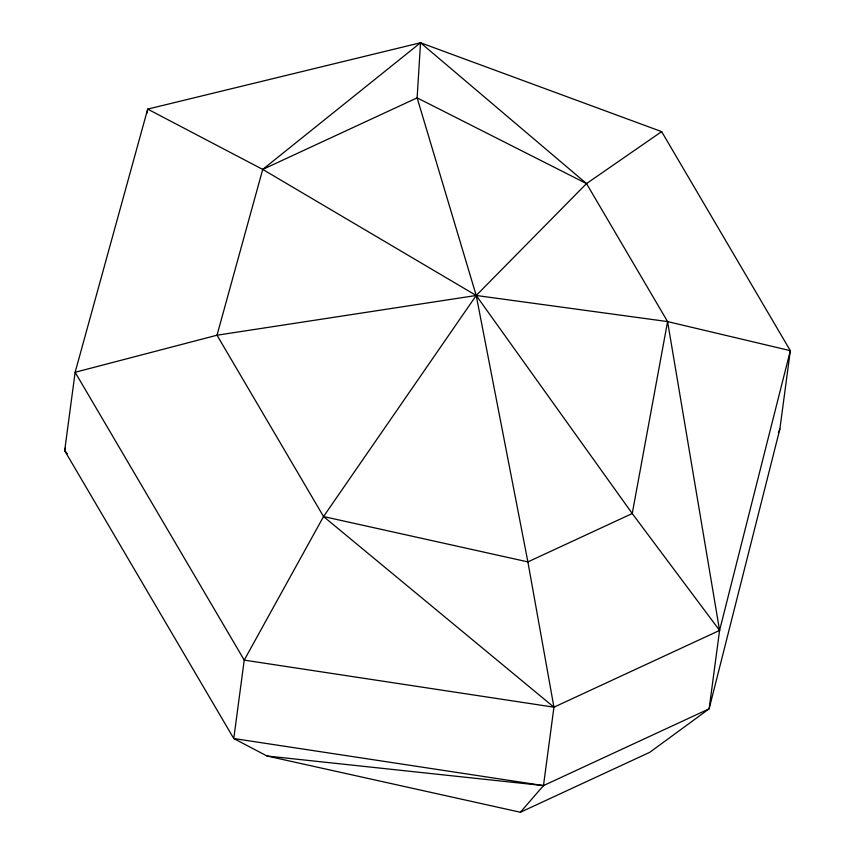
<?xml version="1.0" encoding="UTF-8"?>
<svg xmlns="http://www.w3.org/2000/svg" width="855" height="855" viewBox="0 0 855 855"><rect width="100%" height="100%" fill="white"/><g stroke="black" fill="none" stroke-linecap="round" stroke-linejoin="round"><path stroke-width="1.28" d="M267.006 756.012L543.481 785.595L709.126 708.827L719.589 630.424L667.584 321.587L586.509 183.59L420.532 42.75L417.133 97.855L476.214 295.477L527.888 561.895L553.944 707.181L543.481 785.595L520.396 812.25L267.006 756.012L233.768 738.528L64.67 450.681L75.133 372.278L147.691 109.109L420.532 42.75L661.642 131.617L790.33 350.668L779.867 429.071L709.126 708.827L649.811 752.282L520.396 812.25M147.167 113.031L147.691 109.109L262.72 169.418L476.214 295.477L667.584 321.587L790.33 350.668L719.589 630.424L553.944 707.181L244.231 660.124L75.133 372.278L217.01 335.213L476.214 295.477L586.509 183.59L661.642 131.617M667.584 321.587L632.24 513.534L719.589 630.424M65.386 448.116L64.67 450.681L67.31 453.706M420.532 42.75L262.72 169.418L217.01 335.213L323.543 516.548L553.944 707.181M778.371 432.79L779.867 429.071M323.543 516.548L527.888 561.895L632.24 513.534L476.214 295.477L323.543 516.548L244.231 660.124L233.768 738.528L543.481 785.595M262.72 169.418L417.133 97.855L586.509 183.59"/></g></svg>
